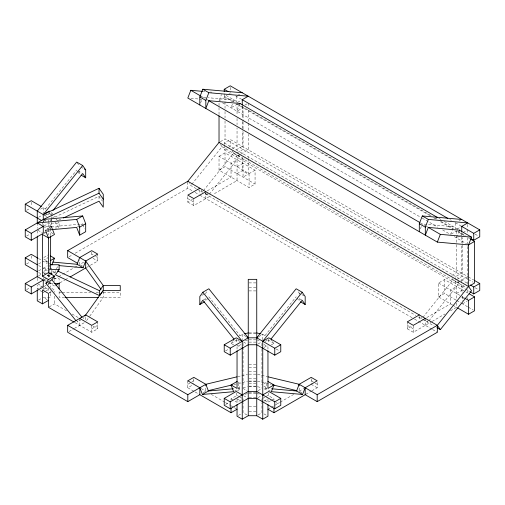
<?xml version="1.0" encoding="UTF-8"?>
<svg xmlns="http://www.w3.org/2000/svg" width="505" height="505" viewBox="0 0 505 505"><rect width="100%" height="100%" fill="white"/><g stroke="black" fill="none" stroke-linecap="round" stroke-linejoin="round"><path stroke-width="0.38" stroke-dasharray="2.52 1.89" d="M47.205 262.259L45.873 261.489L47.432 257.468M200.643 102.868L202.555 97.938M219.296 100.129L221.48 94.498M232.401 104.245L231.037 107.767L237.041 104.295L237.041 115.291M233.493 101.429L234.042 100.028L208.287 97.724M239.774 104.194L237.041 111.233L243.05 107.767L243.05 121.118M270.693 391.287L265.359 388.206L266.918 384.185M420.4 228.879L422.035 224.656M450.523 234.484L453.522 226.745L422.313 223.955M459.26 230.918L456.526 237.95L459.866 236.024M77.953 320.864L77.082 322.102L81.76 319.4M83.091 318.63L83.956 317.399M206.69 291.827L205.832 293.045L205.832 294.503M207.978 298.007L205.832 301.056L205.832 298.872M233.708 344.896L231.037 343.356L232.325 341.525M56.263 268.774L57.898 266.457M50.519 221.203L51.769 219.467M50.109 228.714L51.769 226.404L51.769 218.412M50.109 275.408L49.275 276.563L47.274 277.725M47.943 284.271L50.109 282.345M86.595 320.612L89.297 316.843M89.745 316.212L103.266 297.376L103.266 290.438M45.469 208.893L76.684 170.065M191.786 184.338L222.023 146.721L220.313 144.279M203.401 190.701L233.638 153.084L231.473 149.998M209.405 194.166L239.641 156.55L238.777 155.319M264.955 335.61L296.164 296.782M422.887 317.418L453.124 279.802L452.253 278.571M428.89 320.883L459.127 283.267L457.827 281.418M26.582 210.326L29.921 208.395M224.226 93.905L224.226 96.215L225.558 95.445M228.898 93.52L230.23 92.75L232.407 94.006M219.025 100.83L225.028 97.364L232.527 101.694M40.602 209.165L43.272 207.624L45.942 209.165M237.571 95.445L240.91 93.52M38.601 217.257L42.603 214.947M237.571 102.382L240.91 100.457M44.465 215.477L47.135 213.937M45.273 220.344L43.272 221.499L45.589 221.499M244.912 105.078L247.583 103.538M52.476 217.794L54.477 216.639L51.813 215.092M26.582 236.037L29.921 234.112M43.935 226.019L49.275 222.932L49.275 229.1M47.47 229.055L51.478 226.745L82.687 223.955L80.017 225.495M43.935 232.957L45.273 232.18M44.465 233.329L46.473 232.174M47.135 231.789L48.474 231.019L53.145 233.714M220.357 141.678L225.028 138.976L467.731 279.101M77.347 227.035L79.354 225.88M224.226 144.455L224.226 142.909L230.23 139.443L467.737 276.563L460.396 280.805M26.582 263.957L29.921 262.026M224.226 145.225L224.226 149.846L228.228 147.536M228.898 147.151L230.23 146.381L230.23 139.443M43.802 257.481L48.474 254.785M219.025 156.316L225.028 152.851L255.063 170.191L255.063 184.066L249.06 187.532L219.025 170.191L219.025 156.316L249.06 173.657L255.063 170.191M232.369 148.615L237.041 145.913L237.041 127.853M38.601 263.957L43.272 261.255L47.274 263.566M236.239 149.846L242.248 146.381L242.248 130.814M237.041 152.851L243.05 149.385L243.05 131.325M38.601 270.888L41.934 268.963M47.274 270.503L43.272 268.193L47.274 265.882M240.241 154.473L236.239 156.784L236.239 153.703M240.91 154.088L248.252 149.846L248.252 134.286M43.802 271.355L47.135 269.43M69.04 256.786L72.449 254.817M75.182 253.239L187.809 188.214L192.481 190.909M219.025 170.191L225.028 166.726L255.063 184.066M38.601 275.793L41.934 273.868M242.248 160.249L244.912 158.709M49.806 274.821L48.474 275.591L45.803 274.051M53.145 272.896L54.477 272.126L54.477 275.206M237.041 166.726L243.05 163.254L243.05 177.129L248.252 174.124L248.252 159.151M26.582 289.668L29.921 287.743M43.935 279.65L46.605 278.11M42.464 286L37.263 288.999L37.263 285.06M53.902 279.398L57.974 277.043M58.649 276.652L62.046 274.695M62.721 274.303L74.26 267.644M74.936 267.252L77.65 265.687M83.691 262.196L79.683 264.513L79.683 259.886M187.809 196.533L187.809 202.082L192.481 199.387M207.29 190.839L231.037 177.129L231.037 163.254L237.041 159.788L237.041 180.594L213.293 194.305M237.041 173.657L242.248 170.658L248.252 174.124M43.935 286.587L47.274 284.656M43.802 289.201L47.135 287.276M45.223 291.341L43.272 292.471L44.743 292.471M45.873 290.968L48.474 289.466L44.465 287.156M59.906 282.863L64.659 280.123M65.334 279.732L68.73 277.769M86.361 267.593L89.694 265.668M90.363 265.283L97.705 261.041L97.705 254.103M187.809 202.082L193.819 205.554L210.579 195.877M49.143 293.058L53.145 290.741M38.601 300.071L41.934 298.146M49.143 306.926L54.477 303.846L66.692 310.897M69.008 331.501L73.679 328.805M74.349 328.414L84.36 322.638M91.702 328.805L97.705 325.334M74.936 322.594L91.702 332.271L97.705 328.805L97.705 321.868M201.823 295.362L204.493 293.815M203.496 299.869L205.497 298.707M239.578 335.882L243.745 333.982M231.037 343.356L237.041 339.884M225.558 350.912L228.898 348.987M241.049 344.511L237.041 346.821L237.041 349.965M258.749 336.658L262.752 334.342L265.422 335.882M459.058 221.007L460.396 220.237M187.809 384.292L191.149 382.367M191.812 381.982L193.819 380.82M258.08 343.974L261.42 342.049M457.057 229.1L461.065 226.789M265.289 341.424L267.29 340.269M451.186 234.099L456.526 231.019L464.322 235.513M187.809 380.82L187.809 387.758L192.481 385.062M264.09 347.446L268.092 345.136M463.066 232.565L467.068 230.255M271.292 344.896L273.962 343.356L272.675 341.525M460.535 235.639L462.536 234.484L462.536 236.839M203.161 392.77L205.163 391.615M237.71 388.055L241.049 386.129M234.307 391.287L239.641 388.206L238.082 384.185M237.571 390.674L240.91 388.743M231.037 400.383L231.037 398.843L237.041 395.377L239.048 396.532M225.558 404.543L228.898 402.618M263.951 383.813L267.29 381.887M452.524 305.001L438.504 296.908L438.504 283.04L444.514 279.568L467.725 292.969M451.855 275.332L456.526 272.631L456.526 243.58M241.049 399.998L237.041 402.315L234.377 400.768M258.08 390.674L262.089 388.358M456.526 279.568L462.536 276.102L462.536 237.621M258.08 397.605L261.42 395.68M459.727 281.19L455.725 283.501L455.725 280.42M262.619 398.458L265.289 396.917M265.952 396.532L267.959 395.377L273.962 398.843L273.962 400.383M438.504 296.908L444.514 293.443L456.116 300.14M238.379 415.413L241.049 413.873M264.09 401.077L268.092 398.767M461.728 286.973L464.398 285.426M270.623 400.768L267.959 402.315L263.951 399.998M271.292 400.383L273.962 398.843M456.526 293.443L462.536 289.971L462.536 292.288M258.049 414.971L261.95 412.718L261.95 402.7M267.959 409.246L270.674 407.68M271.349 407.289L274.064 405.723M274.739 405.332L279.492 402.586M280.168 402.195L293.74 394.361M299.168 391.23L303.84 388.528M407.295 321.868L407.295 328.805L411.966 326.104M426.769 317.557L450.523 303.846L450.523 289.971L456.526 286.505L456.526 300.38M305.841 394.31L311.181 391.23M311.85 390.845L317.19 387.758L317.19 380.82M407.295 328.805L413.298 332.271L431.422 321.811M432.097 321.42L444.993 313.971M450.422 310.84L456.526 307.311L456.526 302.691M462.536 303.846L467.087 301.22M54.875 217.1L99.018 196.293L102.414 201.097M58.435 220.325L61.282 218.987M245.247 340.559L247.5 340.023M237.647 376.68L247.494 374.325M233.859 384.526L247.494 381.262M242.993 387.796L247.5 386.716M245.247 394.19L247.5 393.654M238.082 388.345L239.641 388.206M46.359 214.562L51.769 214.562L50.519 212.826M54.875 222.004L59.123 228.014L59.123 223.109L50.626 223.109L50.626 235.671M43.272 219.959L43.272 226.404L51.769 226.404M50.626 228.014L56.806 228.014M43.272 268.193L48.676 268.193M49.446 268.193L51.769 268.193L51.769 272.397M46.359 273.098L43.272 273.098L44.604 273.868M47.129 275.13L50.222 275.13M53.719 278.596L59.123 278.596L59.123 282.8M44.042 280.035L46.359 280.035M249.022 282.901L255.978 282.901M50.626 283.501L53.719 283.501M249.022 287.358L255.978 287.358M249.022 290.912L255.978 290.912M49.155 292.471L50.626 292.471M59.123 292.471L61.49 292.471M62.273 292.471L90.654 292.471M96.171 292.471L98.532 292.471M103.266 292.471L120.253 292.471M64.64 297.376L59.123 297.376L59.123 290.93M100.11 297.376L120.253 297.376L120.253 290.438M249.022 332.909L255.978 332.909M249.022 333.653L255.978 333.653M249.022 339.846L255.978 339.846M249.022 342.112L255.978 342.112M249.022 364.339L255.978 364.339M249.022 367.804L255.978 367.804M249.022 371.276L255.978 371.276M249.022 374.148L255.978 374.148M249.022 378.819L255.978 378.819M249.022 381.079L256.748 381.079M249.022 381.471L256.748 381.471M249.022 383.724L255.978 383.724M249.022 386.148L256.748 386.148M249.022 386.54L255.978 386.54M249.022 392.694L255.978 392.694M249.022 393.477L255.978 393.477M249.022 397.599L256.748 397.599M249.022 406.569L255.978 406.569M249.022 411.474L255.978 411.474M203.3 91.418L204.86 91.556M210.32 92.043L211.879 92.181M203.61 97.307L207.511 97.654M190.934 98.323L198.736 99.018M199.513 99.087L201.855 99.296M45.873 261.489L49.774 261.836M265.359 388.206L266.918 388.345M261.255 333.982L262.752 334.342L262.752 339.739M256.748 339.846L259.753 340.559M257.506 374.325L267.353 376.68M257.506 381.262L271.141 384.526M257.5 386.716L262.007 387.796M256.748 393.477L259.753 394.19M235.69 95.899L241.27 99.119M449.879 219.561L451.356 220.414M455.333 222.711L461.065 226.019M475.079 234.112L478.418 236.037M226.114 95.451L238.044 102.338M438.82 218.255L441.547 219.827M444.274 221.405L457.909 229.276M224.226 96.215L234.453 102.124M237.861 104.087L431.472 215.869M435.562 218.236L436.926 219.018M441.016 221.379L453.288 228.468M457.726 231.025L465.559 235.551M236.618 104.055L430.235 215.837M433.644 217.806L435.689 218.987M440.461 221.739L452.051 228.43M468.413 237.88L469.776 238.663M222.434 102.799L421.498 217.731M422.18 218.122L437.86 227.174M442.632 229.933L450.132 234.263M454.222 236.624L466.494 243.707M201.041 96.203L205.131 98.563M205.813 98.961L207.858 100.141M420.564 222.945L424.983 225.495M425.336 225.697L427.653 227.035M468.406 276.948L473.74 280.035M468.413 279.492L473.185 282.251M224.226 142.909L467.737 283.501M475.079 287.743L478.418 289.668M233.638 153.084L239.641 156.55M453.124 279.802L459.127 283.267M222.023 146.721L466.772 288.02M224.226 149.846L469.65 291.543M438.504 283.04L461.198 296.138M461.867 296.523L463.868 297.679M461.728 297.376L463.729 298.531M456.798 300.538L460.895 302.899M461.576 303.297L467.725 306.838M468.406 307.236L473.185 309.994M452.84 305.184L456.937 307.551M205.093 193.453L208.432 195.378L206.267 192.298M423.24 319.4L427.918 322.102L427.047 320.864M196.268 188.7L190.814 185.55L189.097 183.107M196.95 189.091L202.404 192.241M205.131 193.813L415.792 315.436M418.519 317.014L434.199 326.066M195.151 192.449L199.159 194.766M199.822 195.151L413.854 318.718M414.536 319.109L431.99 329.191M432.659 329.576L437.33 332.271M187.809 198.616L193.819 202.082M407.295 325.334L413.298 328.805M81.021 167.098L83.022 168.253M298.31 291.827L299.168 293.045L301.169 294.2M301.839 294.592L304.509 296.132M78.016 170.835L82.025 173.146M299.503 298.707L302.173 300.254M48.474 213.167L51.144 214.707M267.959 339.884L273.962 343.356M44.604 215.332L46.605 216.487M276.102 348.987L279.442 350.912M263.951 344.511L267.959 346.821L267.959 349.965M44.604 220.237L45.942 221.007M246.251 336.658L242.248 334.342L242.248 339.739M91.702 254.103L93.034 254.873M95.704 256.42L97.705 257.575M311.181 380.82L314.52 382.752M315.189 383.137L317.19 384.292M43.272 226.404L47.943 229.1M243.58 342.049L246.92 343.974M237.71 340.269L239.711 341.424M93.034 258.345L97.705 261.041M311.181 384.292L317.19 387.758M37.932 230.255L42.603 232.957M236.908 345.136L240.91 347.446M80.352 264.898L83.022 266.438M299.837 391.615L301.839 392.77M43.802 259.027L47.135 260.952M263.951 386.129L267.29 388.055M47.874 262.644L49.875 263.799M38.601 258.56L41.934 260.485M264.09 388.743L267.429 390.674M48.474 268.66L49.806 269.43M52.476 270.97L54.477 272.126M38.601 265.497L41.934 267.423M276.102 402.618L279.442 404.543M237.041 381.502L241.049 383.813M42.464 272.126L45.134 273.666M47.274 275.408L49.275 276.563L49.275 278.11M242.911 388.358L246.92 390.674M38.601 272.435L41.934 274.36M48.474 282.529L54.477 286M43.272 280.035L45.942 281.575M243.58 395.68L246.92 397.605M51.813 288.431L54.477 289.971L54.477 292.288M239.711 396.917L242.381 398.458M263.951 413.873L266.621 415.413M37.932 283.886L42.603 286.587M236.908 398.767L240.91 401.077M231.037 398.843L233.708 400.383M39.933 290.545L41.934 291.701M47.173 299.629L43.272 297.376L50.626 297.376L50.626 290.93M72.12 314.034L78.231 317.557M93.034 326.104L97.705 328.805M201.16 388.528L205.832 391.23M211.26 394.361L224.832 402.195M225.508 402.586L230.261 405.332M230.936 405.723L233.651 407.289M234.326 407.68L237.041 409.246M246.951 414.971L243.05 412.718L243.05 402.7M187.809 387.758L194.482 391.615M195.151 392L199.822 394.695M208.836 296.782L240.045 335.61M50.519 219.763L51.352 220.919M56.15 218.905L57.848 221.304M58.271 221.903L59.123 223.109M421.044 317.399L421.909 318.63M297.022 298.007L299.168 301.056L299.168 298.872M201.123 190.063L202.423 191.913M77.114 162.667L79.683 166.328M77.543 171.29L79.683 174.339L79.683 171.429M51.478 212.365L53.625 215.414M82.965 224.656L84.6 228.879M51.478 226.745L52.293 228.853M467.737 224.479L467.737 228.329M467.737 229.87L467.737 233.764M467.737 237.653L467.737 285.079M467.737 289.807L467.737 293.746M467.737 297.691L467.737 300.052M462.536 296.138L462.536 300.765M461.728 232.628L461.728 242.747M461.728 245.859L461.728 273.098L455.725 276.563L455.725 279.65M461.728 280.035L461.728 292.647M456.526 231.019L456.526 242.791M455.725 222.932L455.725 229.1M444.514 279.568L444.514 293.443M425.317 318.396L425.317 325.334M419.308 316.471L419.308 320.328M413.298 325.334L413.298 332.271M311.181 378.744L311.181 383.522M299.168 293.045L299.168 294.503M299.168 388.143L299.168 390.46M268.761 339.354L268.761 343.204M268.761 392.985L268.761 396.835M267.959 399.228L267.959 403.085M261.95 343.356L261.95 348.065M261.95 348.848L261.95 384.974M261.95 398.843L261.95 401.923M249.06 173.657L249.06 187.532M248.252 103.153L248.252 107.041M248.252 110.159L248.252 122.608M248.252 123.39L248.252 131.167M248.252 156.784L248.252 158.362M243.05 121.901L243.05 130.536M243.05 343.356L243.05 346.493M243.05 347.282L243.05 384.974M243.05 398.843L243.05 401.923M242.248 105.911L242.248 118.366M242.248 121.478L242.248 130.037M242.248 157.169L242.248 170.658M237.041 118.435L237.041 124.716M237.041 399.228L237.041 403.085M236.239 96.215L236.239 102.382M236.239 339.354L236.239 343.204M236.239 392.985L236.239 396.835M230.23 87.352L230.23 91.209M225.028 97.364L225.028 108.354M225.028 111.498L225.028 117.779M225.028 120.916L225.028 138.976M225.028 152.851L225.028 166.726M219.025 103.184L219.025 114.963M205.832 191.679L205.832 198.616M205.832 388.143L205.832 390.46M199.822 189.754L199.822 193.604M193.819 198.616L193.819 205.554M193.819 378.744L193.819 383.522M187.809 182.046L187.809 188.214M99.018 196.293L99.018 199.797M91.702 252.027L91.702 256.186M91.702 325.334L91.702 332.271M85.692 317.241L85.692 320.328M79.683 318.396L79.683 325.334M55.443 270.63L55.443 273.432M54.477 275.976L54.477 281.373M54.477 296.138L54.477 303.846M51.769 216.664L51.769 218.065M50.626 281.399L50.626 287.358M49.275 211.096L49.275 214.947M49.275 264.727L49.275 271.658M49.275 281.96L49.275 283.501M48.474 220.104L48.474 235.021M48.474 274.051L48.474 277.908M48.474 283.299L48.474 284.845M48.474 287.926L48.474 291.903M43.272 207.624L43.272 213.022M43.272 277.491L43.272 279.334M43.272 287.743L43.272 289.491M42.464 222.131L42.464 224.491M37.263 222.932L37.263 228.329M37.263 230.646L37.263 235.317M37.263 278.11L37.263 281.96M31.259 202.234L31.259 206.084M31.259 255.865L31.259 259.715"/><path stroke-width="0.76" d="M51.876 264.955L54.477 258.251L50.475 255.94M52.892 262.114L77.082 264.279L79.683 257.575L91.702 250.638L97.705 254.103L85.692 261.041L83.091 267.745L58.902 265.586M202.518 91.348L190.814 90.3L187.809 98.039L437.33 242.097L468.539 244.887L474.548 241.422L474.548 283.04L468.539 286.505L437.33 325.334L317.19 394.695L299.168 384.292L268.111 376.863M199.822 104.977L199.822 96.966L202.827 89.227L242.248 92.75M240.045 103.493L208.836 100.703L205.832 108.449L205.832 100.438L208.836 92.693L248.252 96.215L242.248 99.687L242.248 105.078M267.959 381.502L273.962 384.974L271.362 391.678L302.577 394.462L305.178 387.758L317.19 380.82L311.181 377.355L299.168 384.292L296.568 390.996L271.595 388.762M419.308 231.694L419.308 223.683L422.313 215.944L461.728 219.467M459.531 230.211L428.316 227.42L425.317 235.166L425.317 227.155L428.316 219.416L467.737 222.932L461.728 226.404L461.728 231.795M437.33 242.097L440.335 234.358L471.544 237.148L468.539 244.887L468.539 286.505L471.544 290.779L440.335 329.607L436.926 327.638M76.11 320.883L45.873 283.267L48.474 279.568L54.477 276.102L48.474 272.631L42.464 276.102L42.464 234.484L48.474 237.95L54.477 234.484L52.57 229.56M45.873 283.267L51.876 279.802L54.477 276.102M84.827 316.162L103.266 290.438L103.266 285.533L85.692 261.041L67.67 250.638L67.67 257.575L77.682 263.351M237.041 404.625L237.041 416.183L242.248 419.188L242.248 341.279L236.239 337.813L224.226 344.745L224.226 351.682L230.23 355.154L248.252 344.751L256.748 344.751L274.77 355.154L280.774 351.682L280.774 344.745L274.77 348.216L256.748 337.813L248.252 337.813L208.836 288.772L202.827 292.243L199.822 296.517L199.822 304.528L204.493 301.826M199.822 304.528L202.827 300.254L234.042 339.082L233.184 340.301M50.626 264.727L59.123 264.727L59.123 269.632L55.443 274.834L99.586 295.64L103.266 290.438L120.253 290.438L120.253 285.533L103.266 285.533L99.586 290.735L99.586 295.64M50.936 274.253L51.769 273.098L48.676 273.098M43.272 219.959L43.272 214.562L82.687 165.526L76.684 162.055L37.263 211.096L37.263 223.475M52.937 210.541L82.687 173.537L85.692 177.804L85.692 169.8L82.687 165.526M67.67 250.638L187.809 181.276L219.025 142.448L219.025 115.752M267.959 404.625L267.959 416.183L262.752 419.188L262.752 341.279L302.173 292.243L296.164 288.772L256.748 337.813L258.08 337.043M41.934 220.729L25.25 211.096L25.25 204.159L31.259 200.687L41.271 206.469M224.226 91.594L224.226 89.278L230.23 85.812L479.75 229.87L479.75 236.807L473.74 240.273L471.013 238.701M25.25 204.159L43.272 214.562L49.275 211.096M48.474 237.95L45.469 230.211L76.684 227.42L79.683 235.166L85.692 231.694L85.692 223.683L82.687 215.944L76.684 219.416L37.263 222.932L43.272 226.404L43.272 233.342L31.259 240.273L25.25 236.807L25.25 229.87L43.272 219.467L99.018 193.188L99.018 188.283L43.272 214.562M25.25 229.87L31.259 233.342L43.272 226.404M37.263 271.658L25.25 264.727L25.25 257.79L31.259 254.318L37.932 258.175M79.683 235.166L79.683 227.155L85.692 223.683M50.475 260.567L54.477 258.251M25.25 283.501L37.263 276.563L43.272 280.035L43.272 286.973L31.259 293.904L25.25 290.438L25.25 283.501L31.259 286.973L43.272 280.035M199.822 188.214L187.809 195.151L193.819 198.616L205.832 191.679M55.834 285.218L59.23 283.255M70.088 276.986L85.692 267.978L85.692 261.041M37.263 289.807L37.263 300.841L42.464 303.846L48.474 300.38M237.041 409.246L231.037 412.718L199.822 394.695L187.809 401.633L67.67 332.271L67.67 325.334L85.692 314.931L97.705 321.868L91.702 325.334L79.683 318.396M224.226 344.745L230.23 348.216L248.252 337.813L246.92 337.043M262.752 341.279L268.761 337.813L280.774 344.745M67.67 325.334L187.809 394.695L205.832 384.292L236.889 376.863M461.469 226.253L473.74 233.342L479.75 229.87M208.432 390.996L205.832 384.292L193.819 377.355L187.809 380.82L199.822 387.758L202.423 394.462L208.432 390.996L233.405 388.762M202.423 394.462L233.638 391.678L231.037 384.974L237.041 381.502M262.752 394.91L268.761 391.444L280.774 398.382L280.774 405.313L274.77 408.785L256.748 398.382L248.252 398.382L230.23 408.785L224.226 405.313L224.226 398.382L236.239 391.444L242.248 394.91M224.226 398.382L230.23 401.847L248.252 391.444L256.748 391.444L274.77 401.847L280.774 398.382M273.962 384.974L267.959 388.44L267.959 350.748M419.308 314.931L407.295 321.868L413.298 325.334L425.317 318.396M242.248 419.188L248.252 415.722L256.748 415.722L262.752 419.188M470.332 285.003L473.74 286.973L479.75 283.501L479.75 290.438L473.74 293.904L470.332 291.94M267.959 409.246L273.962 412.718L305.178 394.695L317.19 401.633L437.33 332.271L437.33 325.334L187.809 181.276M464.537 298.064L468.539 300.38L474.548 296.908L474.548 310.783L468.539 314.249L457.618 307.943M63.422 217.977L99.018 201.198L103.266 207.202L103.266 194.292L99.018 188.283M244.496 333.805L248.252 332.909M208.104 390.687L232.344 384.886M43.272 219.467L82.687 215.944M59.123 269.632L50.626 269.632L50.626 236.454M54.489 283.501L59.123 283.501M65.429 297.376L98.532 297.376M256.748 332.909L260.504 333.805M272.656 384.886L296.896 390.687M57.583 270.933L99.586 290.735M224.226 89.278L228.317 91.645M241.952 99.517L447.834 218.381M239.749 103.323L437.456 217.466M459.272 230.059L471.544 237.148M470.458 239.061L474.548 241.422M202.827 89.227L208.836 92.693M422.313 215.944L428.316 219.416M190.814 90.3L201.041 96.203M208.54 100.533L419.882 222.553M428.063 227.275L440.335 234.358M199.822 96.966L205.832 100.438M419.308 223.683L425.317 227.155M474.41 280.42L479.75 283.501M219.025 142.448L468.539 286.505M469.088 293.759L474.548 296.908M84.36 169.03L85.692 169.8M81.021 175.109L85.692 177.804M300.507 301.826L305.178 304.528L305.178 296.517L302.173 292.243M77.082 264.279L83.091 267.745M296.568 390.996L302.577 394.462M25.25 257.79L37.263 264.727M42.464 276.102L48.474 279.568M231.037 384.974L237.041 388.44L237.041 350.748M74.26 322.203L48.474 307.311L48.474 293.443L42.464 289.971L42.464 303.846M202.827 292.243L242.248 341.279M51.876 279.802L82.113 317.418M85.692 267.978L101.013 289.327M99.018 193.188L103.266 199.197M437.33 325.334L440.335 329.607M305.178 304.528L302.173 300.254L270.958 339.082L271.816 340.301M76.684 219.416L79.683 227.155M473.74 233.342L473.74 240.273M473.74 286.973L473.74 293.904M468.539 300.38L468.539 314.249M317.19 394.695L317.19 401.633M305.178 387.758L305.178 394.695M299.168 384.292L299.168 385.833M274.77 348.216L274.77 355.154M274.77 401.847L274.77 408.785M273.962 408.091L273.962 412.718M256.748 415.722L256.748 279.347L248.252 279.347L248.252 415.722M231.037 408.091L231.037 412.718M230.23 348.216L230.23 355.154M230.23 401.847L230.23 408.785M205.832 384.292L205.832 385.833M199.822 387.758L199.822 394.695M187.809 394.695L187.809 401.633M59.123 283.223L59.123 288.898M51.769 273.098L51.769 274.638M48.474 237.299L48.474 272.631M37.263 236.706L37.263 277.176M31.259 233.342L31.259 240.273M31.259 286.973L31.259 293.904"/></g></svg>
